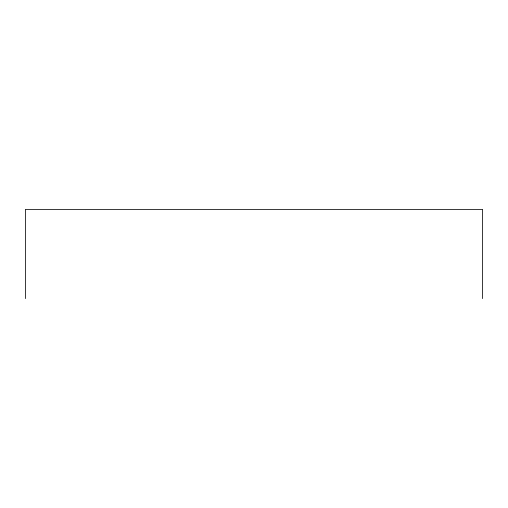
<?xml version="1.0" encoding="UTF-8"?>
<svg xmlns="http://www.w3.org/2000/svg" width="508" height="508" viewBox="0 0 508 508"><rect width="100%" height="100%" fill="white"/><g stroke="black" fill="none" stroke-linecap="round" stroke-linejoin="round"><path stroke-width="0.76" d="M482.6 298.59L482.6 209.41L25.4 209.41L25.4 298.59"/></g></svg>
